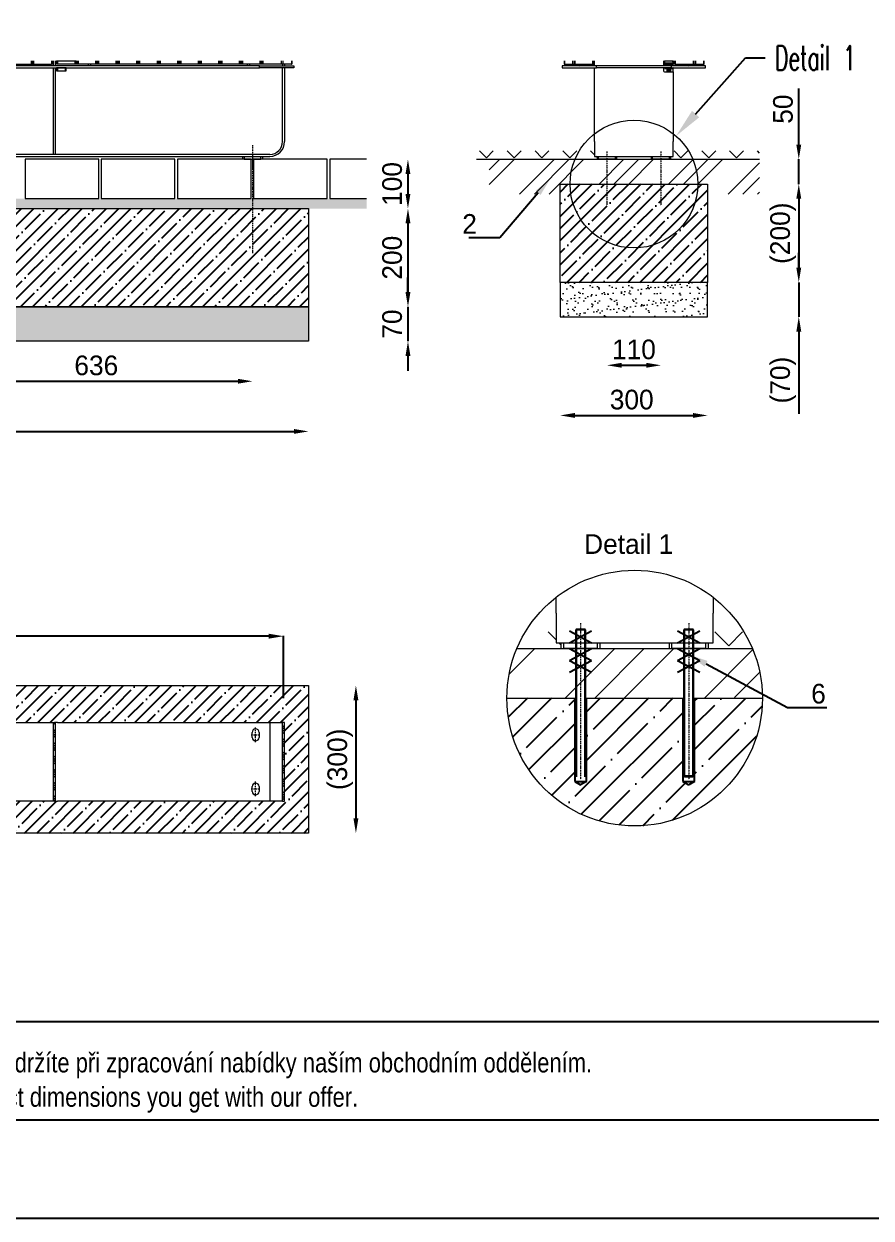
# Model space of a CAD drawing. Header units: millimetres. Extents: x 5064 to 11004, y 3085 to 7285.
# Drawn here: x 7049 to 8773, y 3085 to 5514 of the extents above; entities that cross this region are included whole.
import ezdxf
from ezdxf import colors
from ezdxf.entities.mleader import LeaderData, LeaderLine
from ezdxf.lldxf.tags import DXFTag
from ezdxf.math import Vec2, Vec3

# ---------------------------------------------------------------- set-up
doc = ezdxf.new("R2010")
doc.units = ezdxf.units.MM
doc.header["$LTSCALE"] = 0.3
doc.linetypes.add('DashDot', pattern=[15, 9, -3, 0, -3])
doc.linetypes.add('INCONTINUOUS', pattern=[200000.001, 200000, -0.001])
for name, color, linetype in [('KOTY', 3, 'INCONTINUOUS'), ('OSY', 7, 'Continuous'), ('POSTAVY ATD', 8, 'Continuous')]:
    doc.layers.add(name, color=color, linetype=linetype)
doc.layers.add('Nekreslit', color=6, linetype='Continuous', plot=False)
doc.layers.add('SRAFY', color=251, linetype='Continuous', lineweight=13)
doc.styles.add('SEACAD_Arial', font='arial.ttf', dxfattribs={"width": 0.8})
doc.styles.add('SLDTEXTSTYLE1', font='TXT', dxfattribs={"width": 0.605, "bigfont": 'bigfont'})
tags = doc.linetypes.add('HIDDEN2', pattern=[4.7625, 3.175, -1.5875]).pattern_tags.tags
tags[6:7] = [DXFTag(74, 4), DXFTag(75, 0), DXFTag(340, '0'), DXFTag(46, 0.0), DXFTag(50, 0.0), DXFTag(44, 0.0), DXFTag(45, 0.0)]
tags[4:5] = [DXFTag(74, 4), DXFTag(75, 0), DXFTag(340, '0'), DXFTag(46, 0.0), DXFTag(50, 0.0), DXFTag(44, 0.0), DXFTag(45, 0.0)]
doc.dimstyles.new('PROFI_CSN', dxfattribs={"dimscale": 0, "dimtxt": 3.5, "dimasz": 3, "dimexe": 1, "dimexo": 0, "dimgap": 1.5, "dimtad": 1, "dimlfac": -1, "dimdsep": 46, "dimtxsty": 'Standard', "dimcen": 0, "dimdle": 1, "dimclrd": 256, "dimclre": 256, "dimclrt": 256, "dimadec": 0, "dimazin": 0, "dimtfac": 0.6, "dimtmove": 0, "dimatfit": 1, "dimfxl": 1, "dimtolj": 1, "dimarcsym": 0})
pattern_1 = [(45, (9516.586, 4166.625), (-13.47038, 13.47038), []), (45, (9521.076, 4166.625), (-13.47038, 13.47038), []), (45, (9525.566, 4166.625), (-13.47038, 13.47038), []), (45, (9530.056, 4166.625), (-13.47038, 13.47038), [])]

# ---------------------------------------------------------------- blocks, each defined once
blk = doc.blocks.new('*D135')
at = {"layer": 'Defpoints', "color": 0, "transparency": 16777216}
for p in [(8140.1, 4918.4), (8440.1, 4918.4), (8440.1, 4717.8)]:
    blk.add_point(p, dxfattribs=at)
at = {"layer": 'KOTY', "color": 7, "lineweight": -2, "transparency": 16777216}
blk.add_line((8170.1, 4717.8), (8410.1, 4717.8), dxfattribs=at)
at = {"layer": 'KOTY', "color": 7, "transparency": 16777216}
for points in [[(8170.1, 4722.8), (8170.1, 4712.8), (8140.1, 4717.8)], [(8410.1, 4722.8), (8410.1, 4712.8), (8440.1, 4717.8)]]:
    blk.add_solid(points, dxfattribs=at)
at = {"layer": 'KOTY', "color": 7, "lineweight": 15, "transparency": 16777216, "insert": (8285.6, 4749.8), "char_height": 40, "attachment_point": 5}
blk.add_mtext('\\A1;300', dxfattribs=at)
blk = doc.blocks.new('*D161')
at = {"layer": 'Defpoints', "color": 0, "transparency": 16777216}
for p in [(8235.1, 5144), (8345.1, 5144), (8345.1, 4819.8)]:
    blk.add_point(p, dxfattribs=at)
at = {"layer": 'KOTY', "color": 7, "lineweight": -2, "transparency": 16777216}
blk.add_line((8265.1, 4819.8), (8315.1, 4819.8), dxfattribs=at)
at = {"layer": 'KOTY', "color": 7, "transparency": 16777216}
for points in [[(8265.1, 4824.8), (8265.1, 4814.8), (8235.1, 4819.8)], [(8315.1, 4824.8), (8315.1, 4814.8), (8345.1, 4819.8)]]:
    blk.add_solid(points, dxfattribs=at)
at = {"layer": 'KOTY', "color": 7, "lineweight": 15, "transparency": 16777216, "insert": (8290.1, 4851.8), "char_height": 40, "attachment_point": 5}
blk.add_mtext('\\A1;110', dxfattribs=at)
blk = doc.blocks.new('*D162')
at = {"layer": 'Defpoints', "color": 0, "transparency": 16777216}
for p in [(8545.6, 5238.7), (8440.1, 5188.4), (8625.6, 5188.4)]:
    blk.add_point(p, dxfattribs=at)
at = {"layer": 'KOTY', "color": 7, "lineweight": -2, "transparency": 16777216}
for p, q in [((8625.6, 5268.7), (8625.6, 5382.7)), ((8625.6, 5188.4), (8625.6, 5238.7)), ((8625.6, 5158.4), (8625.6, 5128.4))]:
    blk.add_line(p, q, dxfattribs=at)
at = {"layer": 'KOTY', "color": 7, "transparency": 16777216}
for points in [[(8620.6, 5268.7), (8630.6, 5268.7), (8625.6, 5238.7)], [(8620.6, 5158.4), (8630.6, 5158.4), (8625.6, 5188.4)]]:
    blk.add_solid(points, dxfattribs=at)
at = {"layer": 'KOTY', "color": 7, "lineweight": 15, "transparency": 16777216, "insert": (8593.6, 5340.7), "char_height": 40, "attachment_point": 5, "rotation": 90}
blk.add_mtext('\\A1;50', dxfattribs=at)
blk = doc.blocks.new('*D163')
at = {"layer": 'Defpoints', "color": 0, "transparency": 16777216}
for p in [(8440.1, 5188.4), (8440.1, 4988.4), (8625.6, 4988.4)]:
    blk.add_point(p, dxfattribs=at)
at = {"layer": 'KOTY', "color": 7, "lineweight": -2, "transparency": 16777216}
blk.add_line((8625.6, 5158.4), (8625.6, 5018.4), dxfattribs=at)
at = {"layer": 'KOTY', "color": 7, "transparency": 16777216}
for points in [[(8620.6, 5158.4), (8630.6, 5158.4), (8625.6, 5188.4)], [(8620.6, 5018.4), (8630.6, 5018.4), (8625.6, 4988.4)]]:
    blk.add_solid(points, dxfattribs=at)
at = {"layer": 'KOTY', "color": 7, "lineweight": 15, "transparency": 16777216, "insert": (8593.6, 5088.4), "char_height": 40, "attachment_point": 5, "rotation": 90}
blk.add_mtext('\\A1;(200)', dxfattribs=at)
blk = doc.blocks.new('*D164')
at = {"layer": 'Defpoints', "color": 0, "transparency": 16777216}
for p in [(8440.1, 4988.4), (8440.1, 4918.4), (8625.6, 4918.4)]:
    blk.add_point(p, dxfattribs=at)
at = {"layer": 'KOTY', "color": 7, "lineweight": -2, "transparency": 16777216}
for p, q in [((8625.6, 5018.4), (8625.6, 5048.4)), ((8625.6, 4988.4), (8625.6, 4918.4)), ((8625.6, 4888.4), (8625.6, 4721.1))]:
    blk.add_line(p, q, dxfattribs=at)
at = {"layer": 'KOTY', "color": 7, "transparency": 16777216}
for points in [[(8620.6, 5018.4), (8630.6, 5018.4), (8625.6, 4988.4)], [(8620.6, 4888.4), (8630.6, 4888.4), (8625.6, 4918.4)]]:
    blk.add_solid(points, dxfattribs=at)
at = {"layer": 'KOTY', "color": 7, "lineweight": 15, "transparency": 16777216, "insert": (8593.6, 4789.7), "char_height": 40, "attachment_point": 5, "rotation": 90}
blk.add_mtext('\\A1;(70)', dxfattribs=at)
blk = doc.blocks.new('*D165')
at = {"layer": 'Defpoints', "color": 0, "transparency": 16777216}
for p in [(6128.1, 4868.7), (7628.1, 4868.7), (7628.1, 4685.3)]:
    blk.add_point(p, dxfattribs=at)
at = {"layer": 'KOTY', "color": 7, "lineweight": -2, "transparency": 16777216}
blk.add_line((6158.1, 4685.3), (7598.1, 4685.3), dxfattribs=at)
at = {"layer": 'KOTY', "color": 7, "transparency": 16777216}
for points in [[(6158.1, 4690.3), (6158.1, 4680.3), (6128.1, 4685.3)], [(7598.1, 4690.3), (7598.1, 4680.3), (7628.1, 4685.3)]]:
    blk.add_solid(points, dxfattribs=at)
at = {"layer": 'KOTY', "color": 7, "lineweight": 15, "transparency": 16777216, "insert": (6878.1, 4717.3), "char_height": 40, "attachment_point": 5}
blk.add_mtext('\\A1;1500', dxfattribs=at)
blk = doc.blocks.new('*D169')
at = {"layer": 'Defpoints', "color": 0, "transparency": 16777216}
for p in [(6177.2, 4268.8), (6177.2, 4093.1), (7577.1, 4093.1)]:
    blk.add_point(p, dxfattribs=at)
at = {"layer": 'KOTY', "color": 7, "lineweight": -2, "transparency": 16777216}
for p, q in [((6177.2, 4143.1), (6177.2, 4269.8)), ((7547.1, 4268.8), (6207.2, 4268.8)), ((7577.1, 4143.1), (7577.1, 4269.8))]:
    blk.add_line(p, q, dxfattribs=at)
at = {"layer": 'KOTY', "color": 7, "transparency": 16777216}
for points in [[(6207.2, 4273.8), (6207.2, 4263.8), (6177.2, 4268.8)], [(7547.1, 4273.8), (7547.1, 4263.8), (7577.1, 4268.8)]]:
    blk.add_solid(points, dxfattribs=at)
at = {"layer": 'KOTY', "color": 7, "lineweight": 15, "transparency": 16777216, "insert": (6877.1, 4300.8), "char_height": 40, "attachment_point": 5}
blk.add_mtext('\\A1;1400', dxfattribs=at)
blk = doc.blocks.new('*D172')
at = {"layer": 'Defpoints', "color": 0, "transparency": 16777216}
for p in [(7666.2, 5238.7), (7628.1, 5138.4), (7830.3, 5138.4)]:
    blk.add_point(p, dxfattribs=at)
at = {"layer": 'KOTY', "color": 7, "lineweight": -2, "transparency": 16777216}
blk.add_line((7830.3, 5208.7), (7830.3, 5168.4), dxfattribs=at)
at = {"layer": 'KOTY', "color": 7, "transparency": 16777216}
for points in [[(7825.3, 5208.7), (7835.3, 5208.7), (7830.3, 5238.7)], [(7825.3, 5168.4), (7835.3, 5168.4), (7830.3, 5138.4)]]:
    blk.add_solid(points, dxfattribs=at)
at = {"layer": 'KOTY', "color": 7, "lineweight": 15, "transparency": 16777216, "insert": (7798.3, 5188.5), "char_height": 40, "attachment_point": 5, "rotation": 90}
blk.add_mtext('\\A1;100', dxfattribs=at)
blk = doc.blocks.new('*U176')
at = {"layer": 'OSY', "color": 0, "linetype": 'DashDot', "lineweight": 9, "transparency": 16777216}
blk.add_line((0, -14.9), (0, 15.3), dxfattribs=at)
blk = doc.blocks.new('*U177')
at = {"layer": 'OSY', "color": 0, "linetype": 'DashDot', "lineweight": 9, "transparency": 16777216}
blk.add_line((0, -14.9), (0, 15.3), dxfattribs=at)
blk = doc.blocks.new('*U178')
at = {"layer": 'OSY', "color": 0, "linetype": 'DashDot', "lineweight": 9, "transparency": 16777216}
blk.add_line((-9, 0), (9, 0), dxfattribs=at)
blk = doc.blocks.new('*U179')
at = {"layer": 'OSY', "color": 0, "linetype": 'DashDot', "lineweight": 9, "transparency": 16777216}
blk.add_line((-9, 0), (9, 0), dxfattribs=at)
blk = doc.blocks.new('*D186')
at = {"layer": 'Defpoints', "color": 0, "transparency": 16777216}
for p in [(6878.1, 5047.7), (7514.1, 5047.7), (7514.1, 4787.3)]:
    blk.add_point(p, dxfattribs=at)
at = {"layer": 'KOTY', "color": 7, "lineweight": -2, "transparency": 16777216}
blk.add_line((6908.1, 4787.3), (7484.1, 4787.3), dxfattribs=at)
at = {"layer": 'KOTY', "color": 7, "transparency": 16777216}
for points in [[(6908.1, 4792.3), (6908.1, 4782.3), (6878.1, 4787.3)], [(7484.1, 4792.3), (7484.1, 4782.3), (7514.1, 4787.3)]]:
    blk.add_solid(points, dxfattribs=at)
at = {"layer": 'KOTY', "color": 7, "lineweight": 15, "transparency": 16777216, "insert": (7196.1, 4819.3), "char_height": 40, "attachment_point": 5}
blk.add_mtext('\\A1;636', dxfattribs=at)
blk = doc.blocks.new('*D187')
at = {"layer": 'Defpoints', "color": 0, "transparency": 16777216}
for p in [(7628.2, 4168.4), (7628.2, 3868.4), (7724.4, 3868.4)]:
    blk.add_point(p, dxfattribs=at)
at = {"layer": 'KOTY', "color": 7, "lineweight": -2, "transparency": 16777216}
blk.add_line((7724.4, 4138.4), (7724.4, 3898.4), dxfattribs=at)
at = {"layer": 'KOTY', "color": 7, "transparency": 16777216}
for points in [[(7719.4, 4138.4), (7729.4, 4138.4), (7724.4, 4168.4)], [(7719.4, 3898.4), (7729.4, 3898.4), (7724.4, 3868.4)]]:
    blk.add_solid(points, dxfattribs=at)
at = {"layer": 'KOTY', "color": 7, "lineweight": 15, "transparency": 16777216, "insert": (7692.4, 4018.4), "char_height": 40, "attachment_point": 5, "rotation": 90}
blk.add_mtext('\\A1;(300)', dxfattribs=at)
blk = doc.blocks.new('*D189')
at = {"layer": 'Defpoints', "color": 0, "transparency": 16777216}
for p in [(7628.1, 5138.6), (7628.1, 4938.6), (7830.3, 4938.6)]:
    blk.add_point(p, dxfattribs=at)
at = {"layer": 'KOTY', "color": 7, "lineweight": -2, "transparency": 16777216}
blk.add_line((7830.3, 5108.6), (7830.3, 4968.6), dxfattribs=at)
at = {"layer": 'KOTY', "color": 7, "transparency": 16777216}
for points in [[(7825.3, 5108.6), (7835.3, 5108.6), (7830.3, 5138.6)], [(7825.3, 4968.6), (7835.3, 4968.6), (7830.3, 4938.6)]]:
    blk.add_solid(points, dxfattribs=at)
at = {"layer": 'KOTY', "color": 7, "lineweight": 15, "transparency": 16777216, "insert": (7798.3, 5038.6), "char_height": 40, "attachment_point": 5, "rotation": 90}
blk.add_mtext('\\A1;200', dxfattribs=at)
blk = doc.blocks.new('*D190')
at = {"layer": 'Defpoints', "color": 0, "transparency": 16777216}
for p in [(7628.1, 4938.6), (7628.1, 4868.7), (7830.3, 4868.7)]:
    blk.add_point(p, dxfattribs=at)
at = {"layer": 'KOTY', "color": 7, "lineweight": -2, "transparency": 16777216}
for p, q in [((7830.3, 4968.6), (7830.3, 4998.6)), ((7830.3, 4938.6), (7830.3, 4868.7)), ((7830.3, 4838.7), (7830.3, 4808.7))]:
    blk.add_line(p, q, dxfattribs=at)
at = {"layer": 'KOTY', "color": 7, "transparency": 16777216}
for points in [[(7825.3, 4968.6), (7835.3, 4968.6), (7830.3, 4938.6)], [(7825.3, 4838.7), (7835.3, 4838.7), (7830.3, 4868.7)]]:
    blk.add_solid(points, dxfattribs=at)
at = {"layer": 'KOTY', "color": 7, "lineweight": 15, "transparency": 16777216, "insert": (7798.3, 4903.6), "char_height": 40, "attachment_point": 5, "rotation": 90}
blk.add_mtext('\\A1;70', dxfattribs=at)

msp = doc.modelspace()

# ---------------------------------------------------------------- hatches: boundary and pattern name
at = {"true_color": 0xc7c8ca, "transparency": 33554508}
h = msp.add_hatch(dxfattribs=at)
h.set_pattern_fill('ANSI35', color=9, scale=5.5)
h.set_pattern_definition([(45, (1314.752, -122.076), (-24.6957, 24.6957), []), (45, (1339.448, -122.076), (-24.6957, 24.6957), [43.65625, -8.73125, 0, -8.73125])])
h.paths.add_polyline_path([(8440.1, 5188.4), (8140, 5188.7), (8140.1, 4988.4), (8440.1, 4988.4)])
h = msp.add_hatch(dxfattribs=at)
h.set_pattern_fill('ANSI35', color=9, scale=5.5)
h.set_pattern_definition([(45, (11712.826, 3608.823), (-24.6957, 24.6957), []), (45, (11737.522, 3608.823), (-24.6957, 24.6957), [43.65625, -8.73125, 0, -8.73125])])
h.paths.add_polyline_path([(6128.1, 5138.7), (6128.1, 4938.7), (7628.1, 4938.7), (7628.1, 5138.7)])
h = msp.add_hatch(dxfattribs=at)
h.set_pattern_fill('ANSI35', color=9, scale=5.5)
h.set_pattern_definition([(45, (9724.41, 3085.283), (-24.6957, 24.6957), []), (45, (9749.104, 3085.283), (-24.6957, 24.6957), [43.65625, -8.73125, 0, -8.73125])])
h.paths.add_polyline_path([(6128.2, 4168.4), (6128.2, 3868.4), (7628.2, 3868.4), (7628.2, 4168.4)])
h.paths.add_polyline_path([(6643.2, 4093.1), (6649.2, 4093.1), (7111.2, 4093.1), (7117.2, 4093.1), (7539.2, 4093.1), (7575.1, 4093.1), (7579.1, 4093.1), (7579.1, 3933.1), (7575.1, 3933.1), (7539.2, 3933.1), (7117.2, 3933.1), (7111.2, 3933.1), (6649.2, 3933.1), (6643.2, 3933.1), (6221.2, 3933.1), (6181.2, 3933.1), (6177.2, 3933.1), (6177.2, 4093.1), (6181.2, 4093.1), (6221.2, 4093.1)], flags=16)
h.paths.add_polyline_path([(6247.2, 4073.1), (6247.2, 4063.1, -1), (6233.2, 4063.1), (6233.2, 4073.1, -1)], flags=0)
h.paths.add_polyline_path([(6247.2, 3963.1), (6247.2, 3953.1, -1), (6233.2, 3953.1), (6233.2, 3963.1, -1)], flags=0)
h.paths.add_polyline_path([(6873.2, 4073.1, -1), (6887.2, 4073.1), (6887.2, 4063.1, -1), (6873.2, 4063.1)], flags=0)
h.paths.add_polyline_path([(6873.2, 3963.1, -1), (6887.2, 3963.1), (6887.2, 3953.1, -1), (6873.2, 3953.1)], flags=0)
h.paths.add_polyline_path([(7513.2, 4073.1, -1), (7527.2, 4073.1), (7527.2, 4063.1, -1), (7513.2, 4063.1)], flags=0)
h.paths.add_polyline_path([(7513.2, 3963.1, -1), (7527.2, 3963.1), (7527.2, 3953.1, -1), (7513.2, 3953.1)], flags=0)
h = msp.add_hatch(dxfattribs=at)
h.set_pattern_fill('ANSI35', color=9, scale=11)
h.set_pattern_definition([(45, (-5659.06, -6478.02), (-49.3914, 49.3914), []), (45, (-5609.67, -6478.02), (-49.3914, 49.3914), [87.3125, -17.4625, 0, -17.4625])])
h.paths.add_polyline_path([(8413.6, 4142.9), (8413.6, 3973.1), (8401.6, 3966.2), (8389.6, 3973.1), (8389.6, 4142.9)])
h.paths.add_polyline_path([(8169.6, 4142.9), (8193.6, 4142.9), (8193.6, 3973.1), (8181.6, 3966.2), (8169.6, 3973.1)])
edge = h.paths.add_edge_path()
edge.add_arc((8291.6, 4142.9), 260, 179.8614, 360.0103)
edge.add_line((8551.6, 4142.9), (8031.6, 4143.5))
at = {"linetype": 'Continuous', "lineweight": 0}
h = msp.add_hatch(dxfattribs=at)
h.set_pattern_fill('DIN 201 OCEL A OCELOVÁ LITINA', style=0, pattern_type=2)
h.set_pattern_definition(pattern_1)
h.paths.add_polyline_path([(7109.1, 4093.1), (7109.1, 3933.1), (7113.1, 3933.1), (7113.1, 4093.1)])
h = msp.add_hatch(dxfattribs=at)
h.set_pattern_fill('DIN 201 OCEL A OCELOVÁ LITINA', style=0, pattern_type=2)
h.set_pattern_definition(pattern_1)
h.paths.add_polyline_path([(7575.1, 4093.1), (7575.1, 3933.1), (7579.1, 3933.1), (7579.1, 4093.1)])
at = {"layer": 'SRAFY'}
h = msp.add_hatch(dxfattribs=at)
h.set_pattern_fill('TERACO', color=256, scale=20)
h.set_pattern_definition([(45, (409.633, -75.99), (-28.28427, 28.28427), [20, -20]), (135, (466.2, -75.99), (-28.28427, -28.28427), [20, -20])])
h.paths.add_polyline_path([(8215.1, 5238.7), (8215.1, 5244.7), (8210.1, 5244.7), (8210.1, 5261.7), (7965.6, 5261.7), (7965.6, 5238.7)])
h.paths.add_polyline_path([(8365.1, 5244.7), (8365.1, 5238.7), (8545.6, 5238.7), (8545.6, 5261.7), (8370.1, 5261.7), (8370.1, 5244.7)])
h = msp.add_hatch(dxfattribs=at)
h.set_pattern_fill('GOST_GROUND', color=256, scale=10)
h.set_pattern_definition([(45, (409.63, -75.99), (141.4214, -9e-15), [200]), (45, (439.63, -75.99), (141.4214, -9e-15), [200]), (45, (469.63, -75.99), (141.4214, -9e-15), [200])])
h.paths.add_polyline_path([(8140.1, 5167.8), (7995.6, 5167.8), (7995.6, 5238.7), (8545.6, 5238.7), (8545.6, 5167.8), (8440.1, 5167.8), (8440.1, 5189.3), (8140.1, 5187.4)])
h = msp.add_hatch(dxfattribs=at)
h.set_pattern_fill('AR-SAND', color=256, scale=0.5)
h.set_pattern_definition([(37.5, (1290.752, -172.076), (-0.800016, 24.47066), [0, -19.304, 0, -21.59, 0, -20.6375]), (7.5, (1290.752, -172.076), (22.47616, 35.84126), [0, -10.414, 0, -17.399, 0, -6.6675]), (327.5, (1275.13, -172.076), (39.54962, 0.07186), [0, -6.35, 0, -22.86, 0, -29.845]), (317.5, (1275.13, -172.076), (38.17782, 11.14647), [0, -3.175, 0, -14.986, 0, -17.145])])
h.paths.add_polyline_path([(6755.2, 5158.7), (5966.2, 5158.7), (5966.2, 5138.7), (6721.1, 5138.7), (6755.2, 5138.7)])
h.paths.add_polyline_path([(6805.2, 5158.7), (6755.2, 5158.7), (6755.2, 5138.7), (6805.2, 5138.7)])
h.paths.add_polyline_path([(7085.2, 5158.7), (6805.2, 5158.7), (6805.2, 5138.7), (7085.2, 5138.4)])
h.paths.add_polyline_path([(7746.2, 5158.7), (7085.2, 5158.7), (7085.2, 5138.4), (7169.2, 5138.4), (7746.2, 5138.4)])
at = {"layer": 'SRAFY', "lineweight": 15}
h = msp.add_hatch(dxfattribs=at)
h.set_pattern_fill('AR-SAND', color=9, scale=0.5, style=0)
h.set_pattern_definition([(37.5, (1314.752, -122.076), (-0.800016, 24.47066), [0, -19.304, 0, -21.59, 0, -20.6375]), (7.5, (1314.752, -122.076), (22.47616, 35.84126), [0, -10.414, 0, -17.399, 0, -6.6675]), (327.5, (1299.13, -122.076), (39.54962, 0.07186), [0, -6.35, 0, -22.86, 0, -29.845]), (317.5, (1299.13, -122.076), (38.17782, 11.14647), [0, -3.175, 0, -14.986, 0, -17.145])])
h.paths.add_polyline_path([(8440.1, 4918.4), (8440.1, 4988.4), (8140.1, 4988.4), (8140.1, 4918.4)])
h = msp.add_hatch(dxfattribs=at)
h.set_pattern_fill('AR-SAND', color=9, scale=0.5, style=0)
h.set_pattern_definition([(37.5, (11712.826, 3608.823), (-0.800016, 24.47066), [0, -19.304, 0, -21.59, 0, -20.6375]), (7.5, (11712.826, 3608.823), (22.47616, 35.84126), [0, -10.414, 0, -17.399, 0, -6.6675]), (327.5, (11697.205, 3608.823), (39.54962, 0.07186), [0, -6.35, 0, -22.86, 0, -29.845]), (317.5, (11697.205, 3608.823), (38.17782, 11.14647), [0, -3.175, 0, -14.986, 0, -17.145])])
h.paths.add_polyline_path([(6128.1, 4938.7), (6128.1, 4868.7), (7628.1, 4868.7), (7628.1, 4938.7)])
at = {"layer": 'SRAFY'}
h = msp.add_hatch(dxfattribs=at)
h.set_pattern_fill('TERACO', color=256, scale=40)
h.set_pattern_definition([(45, (-7469.3, -6385.84), (-56.56854, 56.56854), [40, -40]), (135, (-7356.16, -6385.84), (-56.56854, -56.56854), [40, -40])])
edge = h.paths.add_edge_path()
edge.add_arc((8291.6, 4142.9), 260, 145.6664, 157.2383)
edge.add_line((8051.9, 4243.5), (8141.6, 4243.5))
edge.add_line((8141.6, 4243.5), (8141.6, 4255.5))
edge.add_line((8141.6, 4255.5), (8131.6, 4255.5))
edge.add_line((8131.6, 4255.5), (8131.6, 4289.5))
edge.add_line((8131.6, 4289.5), (8076.9, 4289.5))
edge = h.paths.add_edge_path()
edge.add_arc((8291.6, 4142.9), 260, 22.7637, 34.3336)
edge.add_line((8506.3, 4289.5), (8451.6, 4289.5))
edge.add_line((8451.6, 4289.5), (8451.6, 4255.5))
edge.add_line((8451.6, 4255.5), (8441.6, 4255.5))
edge.add_line((8441.6, 4255.5), (8441.6, 4243.5))
edge.add_line((8441.6, 4243.5), (8531.4, 4243.5))
h = msp.add_hatch(dxfattribs=at)
h.set_pattern_fill('GOST_GROUND', color=256, scale=20)
h.set_pattern_definition([(45, (-7469.3, -6385.84), (282.8427, -2e-14), [400]), (45, (-7409.3, -6385.84), (282.8427, -2e-14), [400]), (45, (-7349.3, -6385.84), (282.8427, -2e-14), [400])])
edge = h.paths.add_edge_path()
edge.add_arc((8291.6, 4142.9), 260, 0.3601, 22.7563)
edge.add_line((8531.4, 4243.5), (8051.9, 4243.5))
edge.add_arc((8291.6, 4142.9), 260, 157.2418, 180.3601)
edge.add_line((8031.6, 4141.3), (8551.6, 4144.5))

# ---------------------------------------------------------------- linework, layer by layer
at = {"color": 7, "linetype": 'Continuous', "lineweight": 15}
for p, q in [((7528.1, 5428.7), (6228.2, 5428.7)), ((6228.2, 5424.7), (7528.1, 5424.7)), ((7027.3, 5432.1), (7063.3, 5432.1)), ((7063.3, 5438.7), (7063.3, 5432.1)), ((7063.3, 5432.1), (7065.3, 5432.1)), ((7065.3, 5432.1), (7065.3, 5438.7)), ((7065.3, 5432.1), (7067.1, 5432.1)), ((7067.1, 5438.7), (7067.1, 5432.1)), ((7067.1, 5438.7), (7067.1, 5432.1)), ((7067.1, 5432.1), (7069.1, 5432.1)), ((7069.1, 5432.1), (7069.1, 5438.7)), ((7069.1, 5432.1), (7105.1, 5432.1)), ((7105.1, 5438.7), (7105.1, 5432.1)), ((7107.1, 5432.1), (7105.1, 5432.1)), ((7107.1, 5432.1), (7107.1, 5438.7)), ((7109.1, 5428.7), (7109.1, 5438.7)), ((7109.1, 5248.7), (7109.1, 5424.7)), ((7113.1, 5428.7), (7113.1, 5438.7)), ((7113.1, 5248.7), (7113.1, 5424.7)), ((7115.1, 5438.7), (7115.1, 5432.1)), ((7117.1, 5438.1), (7115.1, 5438.1)), ((7117.1, 5432.1), (7115.1, 5432.1)), ((7117.1, 5438.7), (7117.1, 5432.1)), ((7153.1, 5438.1), (7117.1, 5438.1)), ((7153.1, 5432.1), (7117.1, 5432.1)), ((7117.1, 5424.7), (7117.1, 5418.7)), ((7133.1, 5418.7), (7133.1, 5424.7)), ((7153.1, 5432.1), (7153.1, 5438.7)), ((7155.1, 5438.1), (7153.1, 5438.1)), ((7155.1, 5432.1), (7153.1, 5432.1)), ((7155.1, 5438.7), (7155.1, 5432.1)), ((7156.9, 5432.1), (7155.1, 5432.1)), ((7156.9, 5432.1), (7156.9, 5438.7)), ((7158.9, 5432.1), (7156.9, 5432.1)), ((7158.9, 5438.7), (7158.9, 5432.1)), ((7194.9, 5432.1), (7158.9, 5432.1)), ((7180.3, 5428.7), (7180.3, 5432.1)), ((7184.3, 5432.1), (7184.3, 5428.7)), ((7194.9, 5432.1), (7194.9, 5438.7)), ((7196.9, 5432.1), (7194.9, 5432.1)), ((7196.9, 5438.7), (7196.9, 5432.1)), ((7198.7, 5432.1), (7196.9, 5432.1)), ((7198.7, 5432.1), (7198.7, 5438.7)), ((7200.7, 5432.1), (7198.7, 5432.1)), ((7200.7, 5438.7), (7200.7, 5432.1)), ((7236.7, 5432.1), (7200.7, 5432.1)), ((7236.7, 5432.1), (7236.7, 5438.7)), ((7238.7, 5432.1), (7236.7, 5432.1)), ((7238.7, 5438.7), (7238.7, 5432.1)), ((7240.5, 5432.1), (7238.7, 5432.1)), ((7240.5, 5432.1), (7240.5, 5438.7)), ((7242.5, 5432.1), (7240.5, 5432.1)), ((7242.5, 5438.7), (7242.5, 5432.1)), ((7278.5, 5432.1), (7242.5, 5432.1)), ((7278.5, 5432.1), (7278.5, 5438.7)), ((7280.5, 5432.1), (7278.5, 5432.1)), ((7280.5, 5438.7), (7280.5, 5432.1)), ((7282.3, 5432.1), (7280.5, 5432.1)), ((7282.3, 5432.1), (7282.3, 5438.7)), ((7284.3, 5432.1), (7282.3, 5432.1)), ((7284.3, 5438.7), (7284.3, 5432.1)), ((7320.3, 5432.1), (7284.3, 5432.1)), ((7320.3, 5432.1), (7320.3, 5438.7)), ((7322.3, 5432.1), (7320.3, 5432.1)), ((7322.3, 5438.7), (7322.3, 5432.1)), ((7324.1, 5432.1), (7322.3, 5432.1)), ((7324.1, 5432.1), (7324.1, 5438.7)), ((7326.1, 5432.1), (7324.1, 5432.1)), ((7326.1, 5438.7), (7326.1, 5432.1)), ((7362.1, 5432.1), (7326.1, 5432.1)), ((7362.1, 5432.1), (7362.1, 5438.7)), ((7364.1, 5432.1), (7362.1, 5432.1)), ((7364.1, 5438.7), (7364.1, 5432.1)), ((7365.9, 5432.1), (7364.1, 5432.1)), ((7365.9, 5432.1), (7365.9, 5438.7)), ((7367.9, 5432.1), (7365.9, 5432.1)), ((7367.9, 5438.7), (7367.9, 5432.1)), ((7403.9, 5432.1), (7367.9, 5432.1)), ((7403.9, 5432.1), (7403.9, 5438.7)), ((7405.9, 5432.1), (7403.9, 5432.1)), ((7405.9, 5438.7), (7405.9, 5432.1)), ((7407.7, 5432.1), (7405.9, 5432.1)), ((7407.7, 5432.1), (7407.7, 5438.7)), ((7409.7, 5432.1), (7407.7, 5432.1)), ((7409.7, 5438.7), (7409.7, 5432.1)), ((7445.7, 5432.1), (7409.7, 5432.1)), ((7445.7, 5432.1), (7445.7, 5438.7)), ((7447.7, 5432.1), (7445.7, 5432.1)), ((7447.7, 5438.7), (7447.7, 5432.1)), ((7449.5, 5432.1), (7447.7, 5432.1)), ((7449.5, 5432.1), (7449.5, 5438.7)), ((7451.5, 5432.1), (7449.5, 5432.1)), ((7451.5, 5438.7), (7451.5, 5432.1)), ((7487.5, 5432.1), (7451.5, 5432.1)), ((7487.5, 5432.1), (7487.5, 5438.7)), ((7489.5, 5432.1), (7487.5, 5432.1)), ((7489.5, 5438.7), (7489.5, 5432.1)), ((7491.3, 5432.1), (7489.5, 5432.1)), ((7491.3, 5432.1), (7491.3, 5438.7)), ((7493.3, 5432.1), (7491.3, 5432.1)), ((7493.3, 5438.7), (7493.3, 5432.1)), ((7529.3, 5432.1), (7493.3, 5432.1)), ((7503.9, 5428.7), (7503.9, 5432.1)), ((7507.9, 5432.1), (7507.9, 5428.7)), ((7528.1, 5424.7), (7528.1, 5428.7)), ((7528.1, 5428.7), (7598.1, 5428.7)), ((7598.1, 5424.7), (7528.1, 5424.7)), ((7529.3, 5432.1), (7529.3, 5438.7)), ((7531.3, 5432.1), (7529.3, 5432.1)), ((7531.3, 5438.7), (7531.3, 5432.1)), ((7533.1, 5432.1), (7531.3, 5432.1)), ((7533.1, 5432.1), (7533.1, 5438.7)), ((7535.4, 5432.1), (7533.1, 5432.1)), ((7535.4, 5432.1), (7535.4, 5438.7)), ((7572.3, 5432.1), (7535.4, 5432.1)), ((7572.3, 5438.7), (7572.3, 5432.1)), ((7573, 5432.1), (7572.3, 5432.1)), ((7573.1, 5432.1), (7573, 5432.1)), ((7573.1, 5432.1), (7573.1, 5438.7)), ((7573.1, 5432.1), (7573.1, 5432.1)), ((7576.6, 5432.1), (7573.1, 5432.1)), ((7575.1, 5432.1), (7575.1, 5428.7)), ((7575.1, 5274.7), (7575.1, 5424.7)), ((7576.6, 5432.1), (7576.6, 5438.7)), ((7593.6, 5432.1), (7576.6, 5432.1)), ((7579.1, 5432.1), (7579.1, 5428.7)), ((7579.1, 5424.7), (7579.1, 5274.7)), ((7593.6, 5438.7), (7593.6, 5432.1)), ((7593.6, 5432.1), (7593.7, 5432.1)), ((7593.7, 5438.7), (7593.7, 5432.1)), ((7598.1, 5428.7), (7598.1, 5424.7)), ((8144.1, 5428.7), (8144.1, 5424.7)), ((8214.1, 5428.7), (8144.1, 5428.7)), ((8144.1, 5424.7), (8214.1, 5424.7)), ((8148.1, 5438.7), (8148.1, 5432.1)), ((8148.1, 5432.1), (8148.6, 5432.1)), ((8148.6, 5438.7), (8148.6, 5432.1)), ((8148.6, 5438.7), (8148.6, 5432.1)), ((8148.6, 5432.1), (8165.6, 5432.1)), ((8148.6, 5432.1), (8148.6, 5432.1)), ((8165.6, 5432.1), (8165.6, 5438.7)), ((8165.6, 5432.1), (8169.1, 5432.1)), ((8169.1, 5432.1), (8169.1, 5438.7)), ((8169.1, 5437.1), (8169.2, 5437.1)), ((8169.2, 5438.7), (8169.2, 5432.1)), ((8169.2, 5432.1), (8169.9, 5432.1)), ((8169.9, 5438.7), (8169.9, 5432.1)), ((8169.9, 5432.1), (8206.8, 5432.1)), ((8178.8, 5428.7), (8190.1, 5432.1)), ((8206.8, 5432.1), (8206.8, 5438.7)), ((8206.8, 5432.1), (8209.1, 5432.1)), ((8209.1, 5432.1), (8209.1, 5438.7)), ((8209.1, 5434.6), (8210.1, 5434.6)), ((8210.1, 5428.7), (8210.1, 5438.7)), ((8210.1, 5274.7), (8210.1, 5424.7)), ((8214.1, 5424.7), (8214.1, 5428.7)), ((8366.1, 5428.7), (8214.1, 5428.7)), ((8366.1, 5424.7), (8214.1, 5424.7)), ((8350.1, 5438.7), (8350.1, 5428.7)), ((8350.1, 5424.7), (8350.1, 5418.7)), ((8353.1, 5424.5), (8350.1, 5424.5)), ((8352.1, 5438.1), (8352.1, 5434.1)), ((8370.1, 5438.1), (8352.1, 5438.1)), ((8352.1, 5434.1), (8352.1, 5432.1)), ((8370.1, 5434.1), (8352.1, 5434.1)), ((8352.1, 5432.1), (8370.1, 5432.1)), ((8352.1, 5416.7), (8370.1, 5416.7)), ((8353.1, 5432.1), (8353.1, 5430.4)), ((8353.1, 5430.4), (8353.1, 5428.7)), ((8353.1, 5430.4), (8369.1, 5430.4)), ((8353.1, 5424.7), (8353.1, 5423.1)), ((8353.1, 5423.1), (8366.7, 5423.1)), ((8354.1, 5438.7), (8354.1, 5438.1)), ((8357.1, 5423.1), (8357.1, 5418.6)), ((8357.1, 5418.6), (8357.6, 5418.1)), ((8357.1, 5418.6), (8361.1, 5418.6)), ((8357.6, 5418.1), (8361.1, 5418.1)), ((8360.1, 5422.6), (8362.1, 5422.6)), ((8360.1, 5422.5), (8360.1, 5422.6)), ((8360.1, 5420.6), (8360.1, 5420.7)), ((8362.1, 5420.6), (8360.1, 5420.6)), ((8362, 5422.5), (8360.2, 5422.5)), ((8360.2, 5420.7), (8362, 5420.7)), ((8361.1, 5418.6), (8365.1, 5418.6)), ((8361.1, 5418.1), (8364.6, 5418.1)), ((8362.1, 5422.6), (8362.1, 5422.5)), ((8362.1, 5420.7), (8362.1, 5420.6)), ((8364.6, 5418.1), (8365.1, 5418.6)), ((8365.1, 5418.6), (8365.1, 5423.1)), ((8366.1, 5428.7), (8366.1, 5424.7)), ((8436.1, 5428.7), (8366.1, 5428.7)), ((8366.1, 5424.7), (8436.1, 5424.7)), ((8366.7, 5423.1), (8369.1, 5423.1)), ((8368.1, 5438.1), (8368.1, 5438.7)), ((8368.1, 5438.5), (8369.4, 5438.1)), ((8369.1, 5430.4), (8369.1, 5432.1)), ((8369.1, 5428.7), (8369.1, 5430.4)), ((8369.1, 5423.1), (8369.1, 5424.7)), ((8370.1, 5424.5), (8369.1, 5424.5)), ((8370.1, 5438.1), (8370.1, 5438.7)), ((8370.1, 5434.1), (8370.1, 5438.1)), ((8370.1, 5438.1), (8372.1, 5438.1)), ((8370.1, 5432.1), (8370.1, 5434.1)), ((8372.1, 5434.1), (8370.1, 5434.1)), ((8372.1, 5432.1), (8370.1, 5432.1)), ((8370.1, 5424.7), (8370.1, 5424.5)), ((8370.1, 5416.7), (8370.1, 5424.5)), ((8370.1, 5416.7), (8370.1, 5274.7)), ((8372.1, 5438.7), (8372.1, 5432.1)), ((8374.3, 5432.1), (8372.1, 5432.1)), ((8374.3, 5438.7), (8374.3, 5432.1)), ((8374.3, 5432.1), (8411.3, 5432.1)), ((8389.4, 5432.1), (8400.8, 5428.7)), ((8411.3, 5432.1), (8411.3, 5438.7)), ((8411.3, 5432.1), (8411.9, 5432.1)), ((8411.9, 5432.1), (8411.9, 5438.7)), ((8412.1, 5437.1), (8411.9, 5437.1)), ((8412.1, 5438.7), (8412.1, 5432.1)), ((8412.1, 5432.1), (8415.6, 5432.1)), ((8415.6, 5438.7), (8415.6, 5432.1)), ((8415.6, 5432.1), (8432.6, 5432.1)), ((8432.6, 5432.1), (8432.6, 5438.7)), ((8432.6, 5432.1), (8432.6, 5438.7)), ((8432.6, 5432.1), (8433.1, 5432.1)), ((8432.6, 5432.1), (8432.6, 5432.1)), ((8433.1, 5432.1), (8433.1, 5438.7)), ((8436.1, 5424.7), (8436.1, 5428.7)), ((8210.1, 5274.7), (8210.1, 5244.7)), ((8370.1, 5244.7), (8370.1, 5274.7)), ((7549.1, 5248.7), (6207.2, 5248.7)), ((6207.2, 5244.7), (7549.1, 5244.7)), ((7494.1, 5238.7), (7494.1, 5244.7)), ((7497.1, 5238.7), (7494.1, 5238.7)), ((7497.1, 5244.7), (7497.1, 5238.7)), ((7497.1, 5238.7), (7531.1, 5238.7)), ((7531.1, 5238.7), (7531.1, 5244.7)), ((7534.1, 5238.7), (7531.1, 5238.7)), ((7534.1, 5244.7), (7534.1, 5238.7)), ((8210.1, 5244.7), (8370.1, 5244.7)), ((8215.1, 5244.7), (8215.1, 5238.7)), ((8215.1, 5238.7), (8218.1, 5238.7)), ((8218.1, 5238.7), (8218.1, 5244.7)), ((8252.1, 5238.7), (8218.1, 5238.7)), ((8252.1, 5244.7), (8252.1, 5238.7)), ((8252.1, 5238.7), (8255.1, 5238.7)), ((8255.1, 5238.7), (8255.1, 5244.7)), ((8325.1, 5244.7), (8325.1, 5238.7)), ((8325.1, 5238.7), (8328.1, 5238.7)), ((8328.1, 5238.7), (8328.1, 5244.7)), ((8362.1, 5238.7), (8328.1, 5238.7)), ((8362.1, 5244.7), (8362.1, 5238.7)), ((8362.1, 5238.7), (8365.1, 5238.7)), ((8365.1, 5238.7), (8365.1, 5244.7)), ((8131.6, 4315.5), (8131.6, 4347.8)), ((8451.6, 4347.8), (8451.6, 4315.5)), ((8131.6, 4315.5), (8131.6, 4255.5)), ((8451.6, 4255.5), (8451.6, 4315.5)), ((8131.6, 4255.5), (8451.6, 4255.5)), ((8141.6, 4255.5), (8141.6, 4243.5)), ((8147.6, 4243.5), (8147.6, 4255.5)), ((8215.6, 4255.5), (8215.6, 4243.5)), ((8221.6, 4243.5), (8221.6, 4255.5)), ((8361.6, 4255.5), (8361.6, 4243.5)), ((8367.6, 4243.5), (8367.6, 4255.5)), ((8435.6, 4255.5), (8435.6, 4243.5)), ((8441.6, 4243.5), (8441.6, 4255.5)), ((8141.6, 4243.5), (8147.6, 4243.5)), ((8215.6, 4243.5), (8147.6, 4243.5)), ((8215.6, 4243.5), (8221.6, 4243.5)), ((8361.6, 4243.5), (8367.6, 4243.5)), ((8435.6, 4243.5), (8367.6, 4243.5)), ((8435.6, 4243.5), (8441.6, 4243.5)), ((6649.2, 4093.1), (7111.2, 4093.1)), ((7109.1, 3933.1), (7109.1, 4093.1)), ((7117.2, 4093.1), (7111.2, 4093.1)), ((7113.1, 3933.1), (7113.1, 4093.1)), ((7117.2, 4093.1), (7539.2, 4093.1)), ((7539.2, 4093.1), (7575.1, 4093.1)), ((7549.1, 4093.1), (7549.1, 3933.1)), ((7579.1, 4093.1), (7575.1, 4093.1)), ((7575.1, 3933.1), (7575.1, 4093.1)), ((7579.1, 3933.1), (7579.1, 4093.1)), ((7513.2, 4063.1), (7513.2, 4073.1)), ((7527.2, 4073.1), (7527.2, 4063.1)), ((7513.2, 3953.1), (7513.2, 3963.1)), ((7527.2, 3963.1), (7527.2, 3953.1)), ((7111.2, 3933.1), (6649.2, 3933.1)), ((7111.2, 3933.1), (7117.2, 3933.1)), ((7539.2, 3933.1), (7117.2, 3933.1)), ((7575.1, 3933.1), (7539.2, 3933.1)), ((7575.1, 3933.1), (7579.1, 3933.1))]:
    msp.add_line(p, q, dxfattribs=at)
for p, q in [((8159.1, 4279.5), (8204.1, 4255.5)), ((8159.1, 4255.5), (8204.1, 4279.5)), ((8173.2, 4283.1), (8190, 4283.1)), ((8379.1, 4279.5), (8424.1, 4255.5)), ((8379.1, 4255.5), (8424.1, 4279.5)), ((8393.2, 4283.1), (8410, 4283.1)), ((8159.1, 4243.5), (8204.1, 4219.5)), ((8159.1, 4219.5), (8204.1, 4243.5)), ((8379.1, 4243.5), (8424.1, 4219.5)), ((8379.1, 4219.5), (8424.1, 4243.5)), ((8159.1, 4219.5), (8204.1, 4195.5)), ((8159.1, 4195.5), (8204.1, 4219.5)), ((8379.1, 4219.5), (8424.1, 4195.5)), ((8379.1, 4195.5), (8424.1, 4219.5))]:
    msp.add_line(p, q)
at = {"color": 7, "linetype": 'HIDDEN2'}
for p, q in [((8173.2, 4283.1), (8171.6, 4281.5)), ((8191.6, 4281.5), (8171.6, 4281.5)), ((8191.6, 4281.5), (8190, 4283.1)), ((8393.2, 4283.1), (8391.6, 4281.5)), ((8411.6, 4281.5), (8391.6, 4281.5)), ((8411.6, 4281.5), (8410, 4283.1)), ((8391.6, 3984.7), (8411.6, 3984.7)), ((8391.6, 3984.7), (8393.2, 3983.1)), ((8410, 3983.1), (8411.6, 3984.7)), ((8410, 3983.1), (8393.2, 3983.1))]:
    msp.add_line(p, q, dxfattribs=at)
at = {"color": 7, "linetype": 'Continuous'}
for p, q in [((8171.6, 4281.5), (8171.6, 3984.7)), ((8191.6, 3984.7), (8191.6, 4281.5)), ((8391.6, 4281.5), (8391.6, 3984.7)), ((8411.6, 3984.7), (8411.6, 4281.5))]:
    msp.add_line(p, q, dxfattribs=at)
at = {"lineweight": 15}
for p, q in [((8173.2, 4283.1), (8173.2, 3983.1)), ((8190, 3983.1), (8190, 4283.1)), ((8393.2, 4283.1), (8393.2, 3983.1)), ((8410, 3983.1), (8410, 4283.1))]:
    msp.add_line(p, q, dxfattribs=at)
at = {"linetype": 'HIDDEN2'}
for p, q in [((8169.6, 4142.9), (8169.6, 3973.1)), ((8193.6, 3973.1), (8193.6, 4142.9)), ((8389.6, 4142.9), (8389.6, 3973.1)), ((8413.6, 3973.1), (8413.6, 4142.9))]:
    msp.add_line(p, q, dxfattribs=at)
at = {"color": 7, "linetype": 'HIDDEN2', "ltscale": 0.2}
for p, q in [((8169.6, 3973.1), (8193.6, 3973.1)), ((8389.6, 3973.1), (8413.6, 3973.1))]:
    msp.add_line(p, q, dxfattribs=at)
at = {"linetype": 'HIDDEN2', "ltscale": 0.2}
for p, q in [((8169.6, 3973.1), (8181.6, 3966.2)), ((8193.6, 3973.1), (8181.6, 3966.2)), ((8389.6, 3973.1), (8401.6, 3966.2)), ((8413.6, 3973.1), (8401.6, 3966.2))]:
    msp.add_line(p, q, dxfattribs=at)
at = {"color": 7, "linetype": 'Continuous', "lineweight": 15}
msp.add_lwpolyline([(7115.1, 5418.7), (7135.1, 5418.7), (7135.1, 5424.7), (7115.1, 5424.7)], close=True, dxfattribs=at)
at = {"color": 7, "linetype": 'Continuous', "lineweight": 15, "flags": 128}
for points in [[(8169.1, 5435.1), (8169.1, 5434.5), (8169.2, 5434.1)], [(8412.1, 5435.1), (8412, 5434.5), (8411.9, 5434.1)]]:
    msp.add_lwpolyline(points, dxfattribs=at)
at = {"lineweight": 9}
for centre, radius in [((8290.1, 5188.4), 130), ((8291.6, 4142.9), 260)]:
    msp.add_circle(centre, radius, dxfattribs=at)
at = {"color": 7, "linetype": 'Continuous', "lineweight": 15}
for centre, radius, start, end in [((8352.1, 5418.7), 2, 180, 270), ((8360.2, 5421.6), 0.9, 90.1273, 269.8727), ((8361.1, 5421.6), 1, 90, 115.8422), ((8361.1, 5421.6), 1, 244.1578, 270), ((8361.1, 5421.6), 1, 64.1578, 90), ((8361.1, 5421.6), 1, 270, 295.8422), ((8362, 5421.6), 0.9, 270.1273, 89.8727), ((7549.1, 5274.7), 26, 270, 0), ((7549.1, 5274.7), 30, 270, 0), ((7520.2, 4073.1), 7, 0, 180), ((7520.2, 4063.1), 7, 180, 0), ((7520.2, 3963.1), 7, 0, 180), ((7520.2, 3953.1), 7, 180, 0)]:
    msp.add_arc(centre, radius, start, end, dxfattribs=at)
at = {"layer": 'Nekreslit'}
msp.add_line((5464.4, 3485.3), (9504.4, 3485.3), dxfattribs=at)
for points in [[(5064.4, 3085.3), (11004.4, 3085.3), (11004.4, 7285.3), (5064.4, 7285.3)], [(5464.4, 3285.3), (9504.4, 3285.3), (9504.4, 6885.3), (5464.4, 6885.3)]]:
    msp.add_lwpolyline(points, close=True, dxfattribs=at)
at = {"layer": 'OSY', "linetype": 'DashDot', "lineweight": 9}
for p, q in [((7514.1, 5267.7), (7514.1, 5217.7)), ((7514.1, 5247.7), (7514.1, 5047.7)), ((8235.1, 5254.7), (8235.1, 5144)), ((8345.1, 5254.7), (8345.1, 5144)), ((8181.6, 4295.5), (8181.6, 3977.7)), ((8401.6, 4295.5), (8401.6, 3977.7))]:
    msp.add_line(p, q, dxfattribs=at)
at = {"layer": 'POSTAVY ATD', "lineweight": 15}
for p, q in [((7201.2, 5238.7), (7051.2, 5238.7)), ((7051.2, 5238.7), (7051.2, 5158.7)), ((7201.2, 5158.7), (7201.2, 5238.7)), ((7356.2, 5238.7), (7206.2, 5238.7)), ((7206.2, 5238.7), (7206.2, 5158.7)), ((7356.2, 5158.7), (7356.2, 5238.7)), ((7511.2, 5238.7), (7361.2, 5238.7)), ((7361.2, 5238.7), (7361.2, 5158.7)), ((7511.2, 5158.7), (7511.2, 5238.7)), ((7666.2, 5238.7), (7516.2, 5238.7)), ((7516.2, 5238.7), (7516.2, 5158.7)), ((7666.2, 5158.7), (7666.2, 5238.7)), ((7746.2, 5238.7), (7671.2, 5238.7)), ((7671.2, 5238.7), (7671.2, 5158.7)), ((7970.1, 5238.7), (8545.6, 5238.7)), ((7051.2, 5158.7), (7201.2, 5158.7)), ((7206.2, 5158.7), (7356.2, 5158.7)), ((7361.2, 5158.7), (7511.2, 5158.7)), ((7361.2, 5158.7), (7503.1, 5158.7)), ((7516.2, 5158.7), (7666.2, 5158.7)), ((7671.2, 5158.7), (7746.2, 5158.7)), ((8051.9, 4243.5), (8531.4, 4243.5))]:
    msp.add_line(p, q, dxfattribs=at)
at = {"layer": 'POSTAVY ATD', "color": 9, "lineweight": 15}
for p, q in [((8140.1, 4988.4), (8140.1, 4918.4)), ((8440.1, 4918.4), (8440.1, 4988.4)), ((8140.1, 4918.4), (8440.1, 4918.4))]:
    msp.add_line(p, q, dxfattribs=at)
for points in [[(8140.1, 5188.4), (8440.1, 5188.4), (8440.1, 4988.4), (8140.1, 4988.4)], [(6128.1, 5138.7), (7628.1, 5138.7), (7628.1, 4938.7), (6128.1, 4938.7)], [(6128.1, 4938.7), (7628.1, 4938.7), (7628.1, 4868.7), (6128.1, 4868.7)], [(6128.2, 4168.4), (7628.2, 4168.4), (7628.2, 3868.4), (6128.2, 3868.4)]]:
    msp.add_lwpolyline(points, close=True, dxfattribs=at)
for points in [[(8031.6, 4142.9), (8169.6, 4142.9)], [(8193.6, 4142.9), (8389.6, 4142.9)], [(8413.6, 4142.9), (8551.6, 4142.9)]]:
    msp.add_lwpolyline(points, dxfattribs=at)
at = {"layer": 'POSTAVY ATD', "lineweight": 15}
msp.add_circle((7336.2, 5238.7), 0.01, dxfattribs=at)

# ---------------------------------------------------------------- block references
at = {"layer": 'OSY', "linetype": 'DashDot', "lineweight": 9}
for name, p in [('*U177', (7520.2, 4067.9)), ('*U179', (7520.2, 4068.1)), ('*U176', (7520.2, 3958.1)), ('*U178', (7520.2, 3958.3))]:
    msp.add_blockref(name, p, dxfattribs=at)

# ---------------------------------------------------------------- texts
at = {"style": 'SEACAD_Arial', "width": 0.8}
for s, p in [('Rozměry výrobků, základů a kotvení jsou pouze orientační. Přesné rozměry obdržíte při zpracování nabídky naším obchodním oddělením.', (5469.8, 3381.6)), ('Dimensions of products, fundations and anchors are informative only. The exact dimensions you get with our offer.', (5468.2, 3311.7))]:
    msp.add_text(s, height=39.9982, dxfattribs=at).set_placement(p)
at = {"insert": (8188.8, 4476.2), "char_height": 40, "attachment_point": 1}
msp.add_mtext_dynamic_manual_height_columns('Detail 1', width=251.357, gutter_width=200, heights=[0], dxfattribs=at)

# ---------------------------------------------------------------- dimensions: what is measured, and where the dimension line sits
at = {"layer": 'KOTY', "lineweight": 15}
for base, p1, p2, picture, middle in [((8625.6, 5188.4), (8545.6, 5238.7), (8440.1, 5188.4), '*D162', (8625.6, 5340.7)), ((7830.3, 5138.4), (7666.2, 5238.7), (7628.1, 5138.4), '*D172', (7830.3, 5188.5)), ((7830.3, 4938.6), (7628.1, 5138.6), (7628.1, 4938.6), '*D189', (7830.3, 5038.6)), ((7830.3, 4868.7), (7628.1, 4938.6), (7628.1, 4868.7), '*D190', (7830.3, 4903.6))]:
    dim = msp.add_linear_dim(base=base, p1=p1, p2=p2, angle=90, dimstyle='PROFI_CSN', override={"dimscale": 1, "dimtxt": 40, "dimasz": 30, "dimgap": 12, "dimdec": 0, "dimlfac": 1, "dimse1": 1, "dimse2": 1, "dimclrd": 7, "dimclre": 3, "dimclrt": 7, "dimtdec": 0}, dxfattribs=at)
    dim.commit()
    dim.dimension.update_dxf_attribs({"geometry": picture, "text_midpoint": middle, "dimtype": 160})
for base, p1, p2, picture, middle in [((8625.6, 4988.4), (8440.1, 5188.4), (8440.1, 4988.4), '*D163', (8625.6, 5088.4)), ((8625.6, 4918.4), (8440.1, 4988.4), (8440.1, 4918.4), '*D164', (8625.6, 4789.7)), ((7724.4, 3868.4), (7628.2, 4168.4), (7628.2, 3868.4), '*D187', (7724.4, 4018.4))]:
    dim = msp.add_linear_dim(base=base, p1=p1, p2=p2, angle=90, text='(<>)', dimstyle='PROFI_CSN', override={"dimscale": 1, "dimtxt": 40, "dimasz": 30, "dimgap": 12, "dimdec": 0, "dimlfac": 1, "dimse1": 1, "dimse2": 1, "dimclrd": 7, "dimclre": 3, "dimclrt": 7, "dimtdec": 0}, dxfattribs=at)
    dim.commit()
    dim.dimension.update_dxf_attribs({"geometry": picture, "text_midpoint": middle, "dimtype": 160})
for base, p1, p2, picture, middle in [((8345.1, 4819.8), (8235.1, 5144), (8345.1, 5144), '*D161', (8290.1, 4819.8)), ((7514.1, 4787.3), (6878.1, 5047.7), (7514.1, 5047.7), '*D186', (7196.1, 4787.3)), ((8440.1, 4717.8), (8140.1, 4918.4), (8440.1, 4918.4), '*D135', (8285.6, 4717.8)), ((7628.1, 4685.3), (6128.1, 4868.7), (7628.1, 4868.7), '*D165', (6878.1, 4685.3))]:
    dim = msp.add_linear_dim(base=base, p1=p1, p2=p2, dimstyle='PROFI_CSN', override={"dimscale": 1, "dimtxt": 40, "dimasz": 30, "dimgap": 12, "dimdec": 0, "dimlfac": 1, "dimse1": 1, "dimse2": 1, "dimclrd": 7, "dimclre": 3, "dimclrt": 7, "dimtdec": 0}, dxfattribs=at)
    dim.commit()
    dim.dimension.update_dxf_attribs({"geometry": picture, "text_midpoint": middle, "dimtype": 160})
dim = msp.add_linear_dim(base=(6177.2, 4268.8), p1=(7577.1, 4093.1), p2=(6177.2, 4093.1), angle=180, dimstyle='PROFI_CSN', override={"dimscale": 1, "dimtxt": 40, "dimasz": 30, "dimexo": 50, "dimgap": 12, "dimdec": 0, "dimlfac": 1, "dimclrd": 7, "dimclre": 7, "dimclrt": 7, "dimtdec": 0}, dxfattribs=at)
dim.commit()
dim.dimension.update_dxf_attribs({"geometry": '*D169', "text_midpoint": (6877.1, 4300.8)})

# ---------------------------------------------------------------- leaders
ml = msp.add_multileader_mtext('Standard')
ml.set_content('Detail 1', color=256, style='SLDTEXTSTYLE1')
ml.set_leader_properties(lineweight=-3)
ml.build(insert=Vec2(0, 0))
ml.multileader.update_dxf_attribs({"text_right_attachment_type": 6, "dogleg_length": 2, "arrow_head_size": 60, "scale": 20})
ctx = ml.context
ctx.base_point, ctx.scale, ctx.char_height, ctx.arrow_head_size, ctx.landing_gap_size, ctx.plane_origin = Vec3(8557.4, 5444.8), 20, 50, 60, 20, Vec3(10020, 5288)
ctx.right_attachment = 6
notes = []
notes.append((ctx, [(0, (1, 1, 0), (8517.4, 5444.8), (1, 0), 40, [(0, [(8375.8, 5286)], 0, [])])]))
ctx.mtext.insert, ctx.mtext.flow_direction = Vec3(8577.4, 5469.8), 5
at = {"layer": 'KOTY', "color": 0, "lineweight": 15}
ml = msp.add_multileader_mtext('Standard', dxfattribs=at)
ml.set_content('2')
ml.set_leader_properties()
ml.build(insert=Vec2(0, 0))
ml.multileader.update_dxf_attribs({"text_right_attachment_type": 6, "dogleg_length": 40, "arrow_head_size": 40})
ctx = ml.context
ctx.base_point, ctx.char_height, ctx.arrow_head_size, ctx.landing_gap_size, ctx.plane_origin = Vec3(7940.7, 5107.3), 40, 40, 0.09, Vec3(8044.2, 5238.7)
ctx.right_attachment = 6
notes.append((ctx, [(1, (1, 1, 0), (8017.3, 5079.3), (-1, 0), 49.8, [(0, [(8121, 5200.9)], 0, [])])]))
ctx.mtext.insert, ctx.mtext.width, ctx.mtext.flow_direction = Vec3(7940.8, 5127.3), 13.333, 5
ml = msp.add_multileader_mtext('Standard', dxfattribs=at)
ml.set_content('6')
ml.set_leader_properties()
ml.build(insert=Vec2(0, 0))
ml.multileader.update_dxf_attribs({"text_left_attachment_type": 6, "text_right_attachment_type": 6, "dogleg_length": 49.8, "arrow_head_size": 40})
ctx = ml.context
ctx.base_point, ctx.char_height, ctx.arrow_head_size, ctx.landing_gap_size, ctx.plane_origin = Vec3(8652.3, 4123.9), 40, 40, 0.09, Vec3(8188.6, 4101.9)
ctx.left_attachment, ctx.right_attachment, ctx.text_align_type = 6, 6, 1
notes.append((ctx, [(0, (1, 1, 0), (8602.5, 4123.9), (1, 0), 49.8, [(0, [(8401.6, 4231.5)], 0, [])])]))
ctx.mtext.insert, ctx.mtext.alignment, ctx.mtext.flow_direction = Vec3(8665.7, 4171.9), 2, 5
for ctx, leaders in notes:
    for number, flags, end, landing, length, lines in leaders:
        leader = LeaderData()
        leader.index, (leader.has_last_leader_line, leader.has_dogleg_vector, leader.attachment_direction) = number, flags
        leader.last_leader_point, leader.dogleg_vector, leader.dogleg_length = Vec3(end), Vec3(landing), length
        for number, points, colour, breaks in lines:
            line = LeaderLine()
            line.index, line.vertices, line.color, line.breaks = number, Vec3.list(points), colors.encode_raw_color(colour), breaks
            leader.lines.append(line)
        ctx.leaders.append(leader)

doc.saveas('drawing.dxf')
